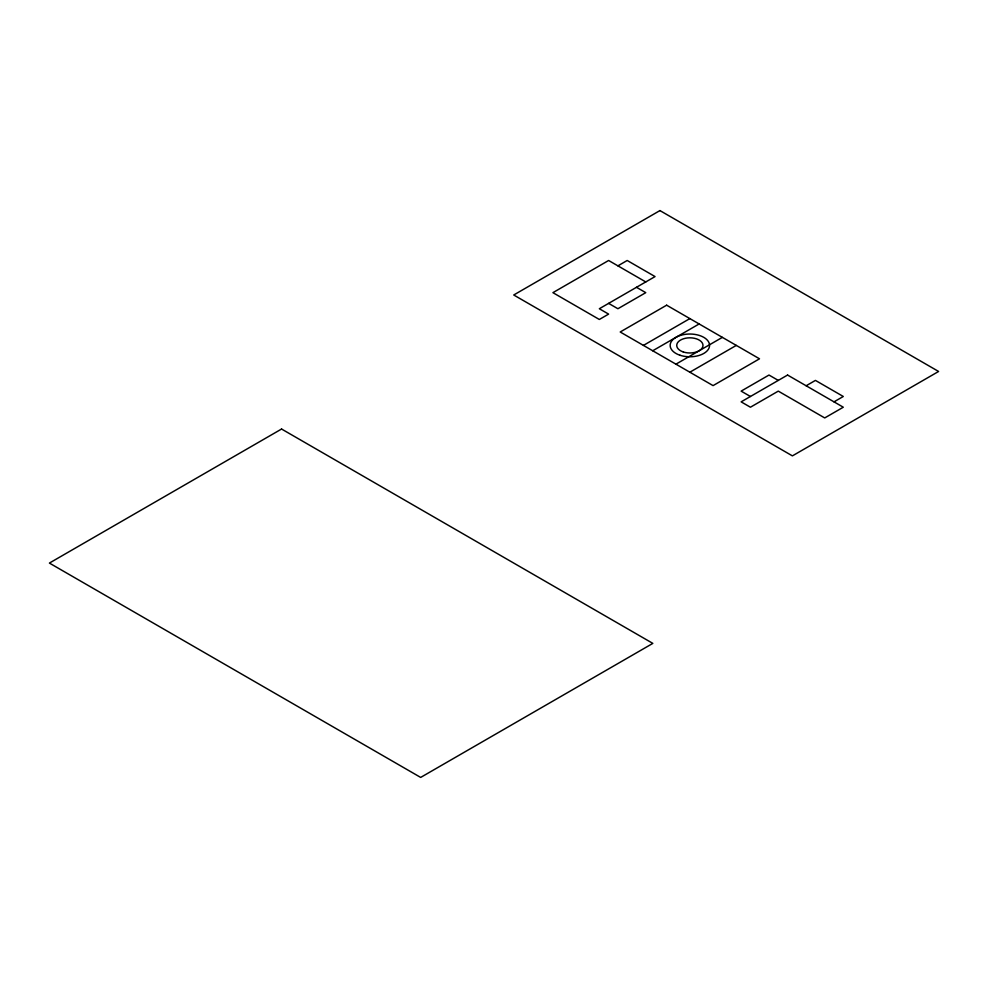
<?xml version="1.0" encoding="UTF-8"?>
<svg xmlns="http://www.w3.org/2000/svg" width="988" height="988" viewBox="0 0 988 988"><rect width="100%" height="100%" fill="white"/><g stroke="black" fill="none" stroke-linecap="round" stroke-linejoin="round"><path stroke-width="1.48" d="M617.908 265.846L627.195 260.486L655.056 276.578L599.333 308.738L608.62 314.11L599.333 319.47L552.909 292.658L608.62 260.486L645.769 281.938M643.423 345.405L689.859 318.593M652.71 350.765L699.146 323.953M675.928 364.164L722.364 337.365M689.859 372.204L736.295 345.405M806.146 385.765L815.433 380.405L843.295 396.484L834.008 401.857M636.482 287.298L645.769 292.658L617.908 308.738L608.62 303.378M778.285 380.405L768.997 375.045L741.136 391.125L750.423 396.484M281.568 429.027L49.4 563.074L420.666 777.42L652.833 643.386L281.568 429.027M659.935 210.58L513.735 294.992L792.401 455.876L938.6 371.463L659.935 210.58M666.641 305.193L620.205 331.993L713.077 385.616L759.513 358.805L666.641 305.193M787.572 375.045L741.136 401.857L750.423 407.217L778.285 391.125L824.721 417.936L843.295 407.217L787.572 375.045M680.003 355.248A19.698 11.374 0 0 0 709.557 345.405A19.698 11.374 0 0 0 680.003 335.55A19.698 11.374 0 0 0 680.003 355.248M683.288 351.963A13.128 7.583 0 0 0 702.987 345.405A13.128 7.583 0 0 0 683.288 338.835A13.128 7.583 0 0 0 683.288 351.963"/></g></svg>
